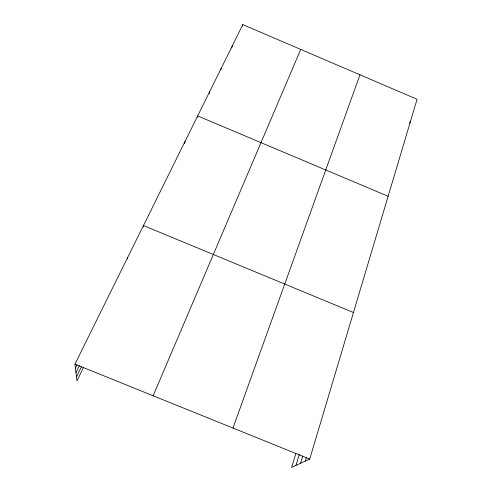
<?xml version="1.0" encoding="UTF-8"?>
<svg xmlns="http://www.w3.org/2000/svg" width="492" height="492" viewBox="0 0 492 492"><rect width="100%" height="100%" fill="white"/><g stroke="black" fill="none" stroke-linecap="round" stroke-linejoin="round"><path stroke-width="0.74" d="M127.545 258.903L127.692 257.445M143.27 226.953L143.461 225.551L353.453 312.518M184.605 143.621L185.06 141.413M197.353 117.305L197.667 115.921L388.127 196.29M209.192 93.714L209.709 91.567M220.853 69.741L221.228 68.271M231.707 48.044L232.255 45.971M242.433 26.008L242.82 24.6L417.068 99.273L309.726 459.085L291.59 467.4L295.883 453.507M305.311 461.109L306.418 457.437M300.575 463.279L302.801 455.949M295.913 465.42L299.277 454.442M232.968 428.046L359.966 74.802M153.141 395.771L300.723 49.415M76.506 376.866L81.5 366.632M83.64 367.186L76.992 380.833L74.932 364.148L242.82 24.6M75.971 372.579L79.323 365.753M75.436 368.219L77.115 364.8M409.455 123.154L410.291 121.991M74.932 364.148L309.726 459.085"/></g></svg>
